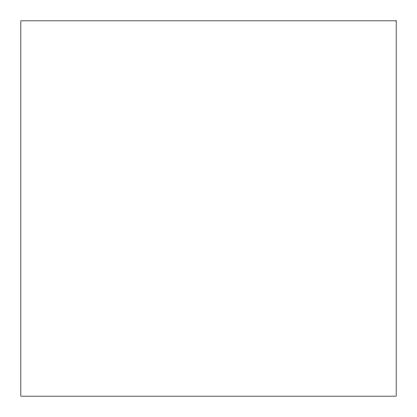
<?xml version="1.0" encoding="UTF-8"?>
<svg xmlns="http://www.w3.org/2000/svg" width="417" height="417" viewBox="0 0 417 417"><rect width="100%" height="100%" fill="white"/><g stroke="black" fill="none" stroke-linecap="round" stroke-linejoin="round"><path stroke-width="0.63" d="M396.15 20.85L20.85 20.85L20.85 396.15L396.15 396.15L396.15 20.85"/></g></svg>
